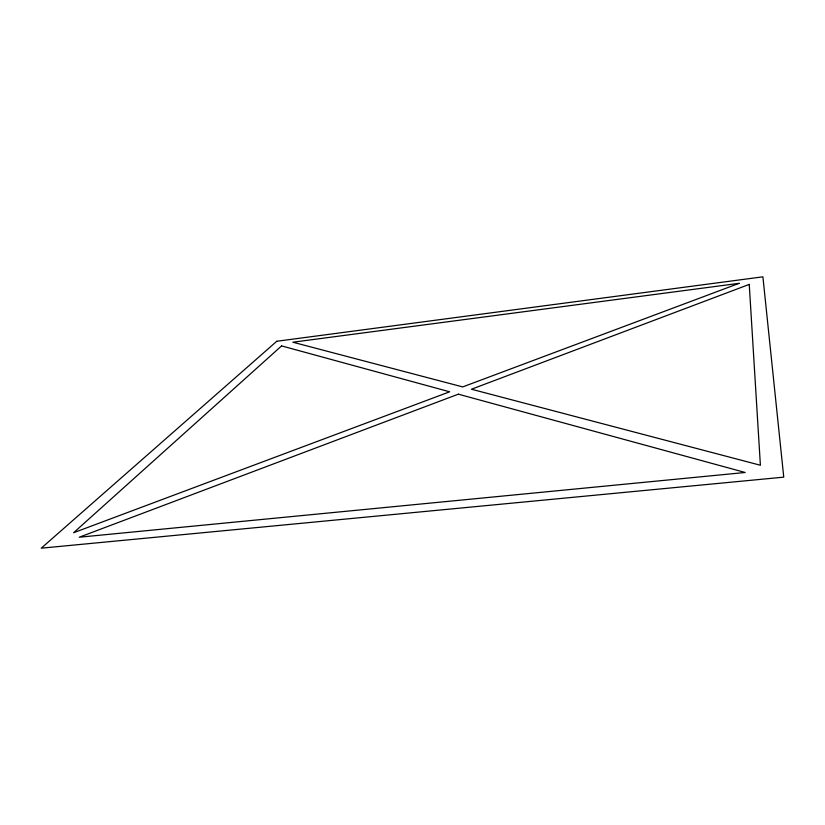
<?xml version="1.0" encoding="UTF-8"?>
<svg xmlns="http://www.w3.org/2000/svg" width="825" height="825" viewBox="0 0 825 825"><rect width="100%" height="100%" fill="white"/><g stroke="black" fill="none" stroke-linecap="round" stroke-linejoin="round"><path stroke-width="1.24" d="M281.583 345.912L73.611 532.723L449.666 391.803L281.583 345.912M276.798 341.261L41.25 548.182L783.75 477.149L762.898 276.818L276.798 341.261M458.349 394.175L79.252 537.219L745.192 472.488L458.349 394.175M749.244 284.408L471.467 389.225L760.392 465.248L749.244 284.408M739.148 283.326L462.701 386.915L292.834 342.21L739.148 283.326"/></g></svg>
